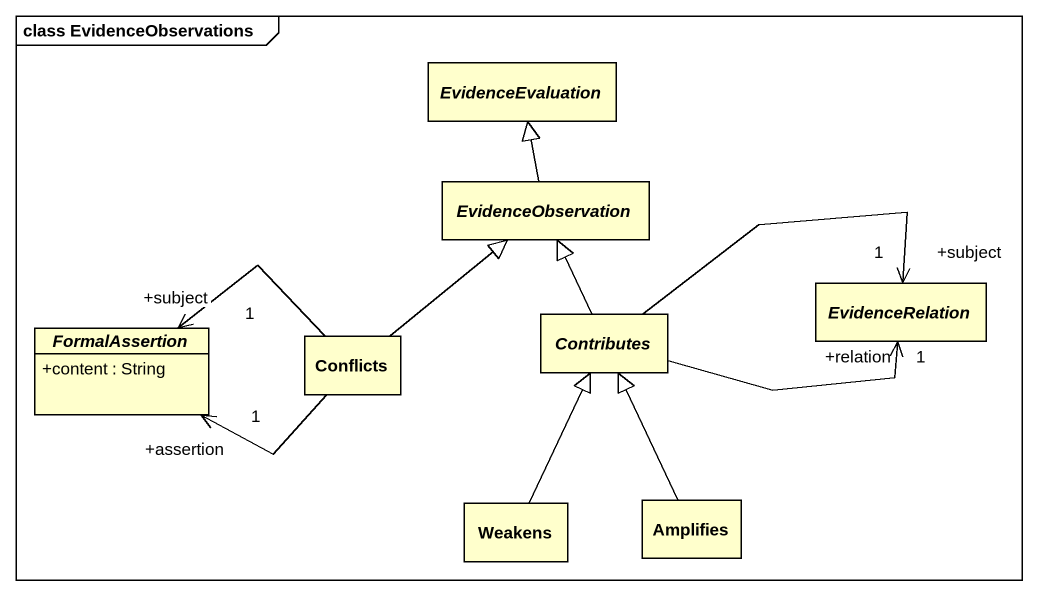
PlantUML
@startuml
mainframe class EvidenceObservations
hide circle
hide empty members
skinparam classAttributeIconSize 0
abstract class EvidenceEvaluation #FFFFCC
abstract class EvidenceObservation #FFFFCC
abstract class EvidenceRelation #FFFFCC
abstract class FormalAssertion #FFFFCC {
  +content : String
}
class Conflicts #FFFFCC
abstract class Contributes #FFFFCC
class Weakens #FFFFCC
class Amplifies #FFFFCC
EvidenceObservation -up-|> EvidenceEvaluation
Conflicts -up-|> EvidenceObservation
Conflicts -left-> "+subject\n1" FormalAssertion
Conflicts -left-> "+assertion\n1" FormalAssertion
Contributes -up-|> EvidenceObservation
Contributes -right-> "+relation\n1" EvidenceRelation
Contributes -right-> "+subject\n1" EvidenceRelation
Weakens -up-|> Contributes
Amplifies -up-|> Contributes
@enduml
